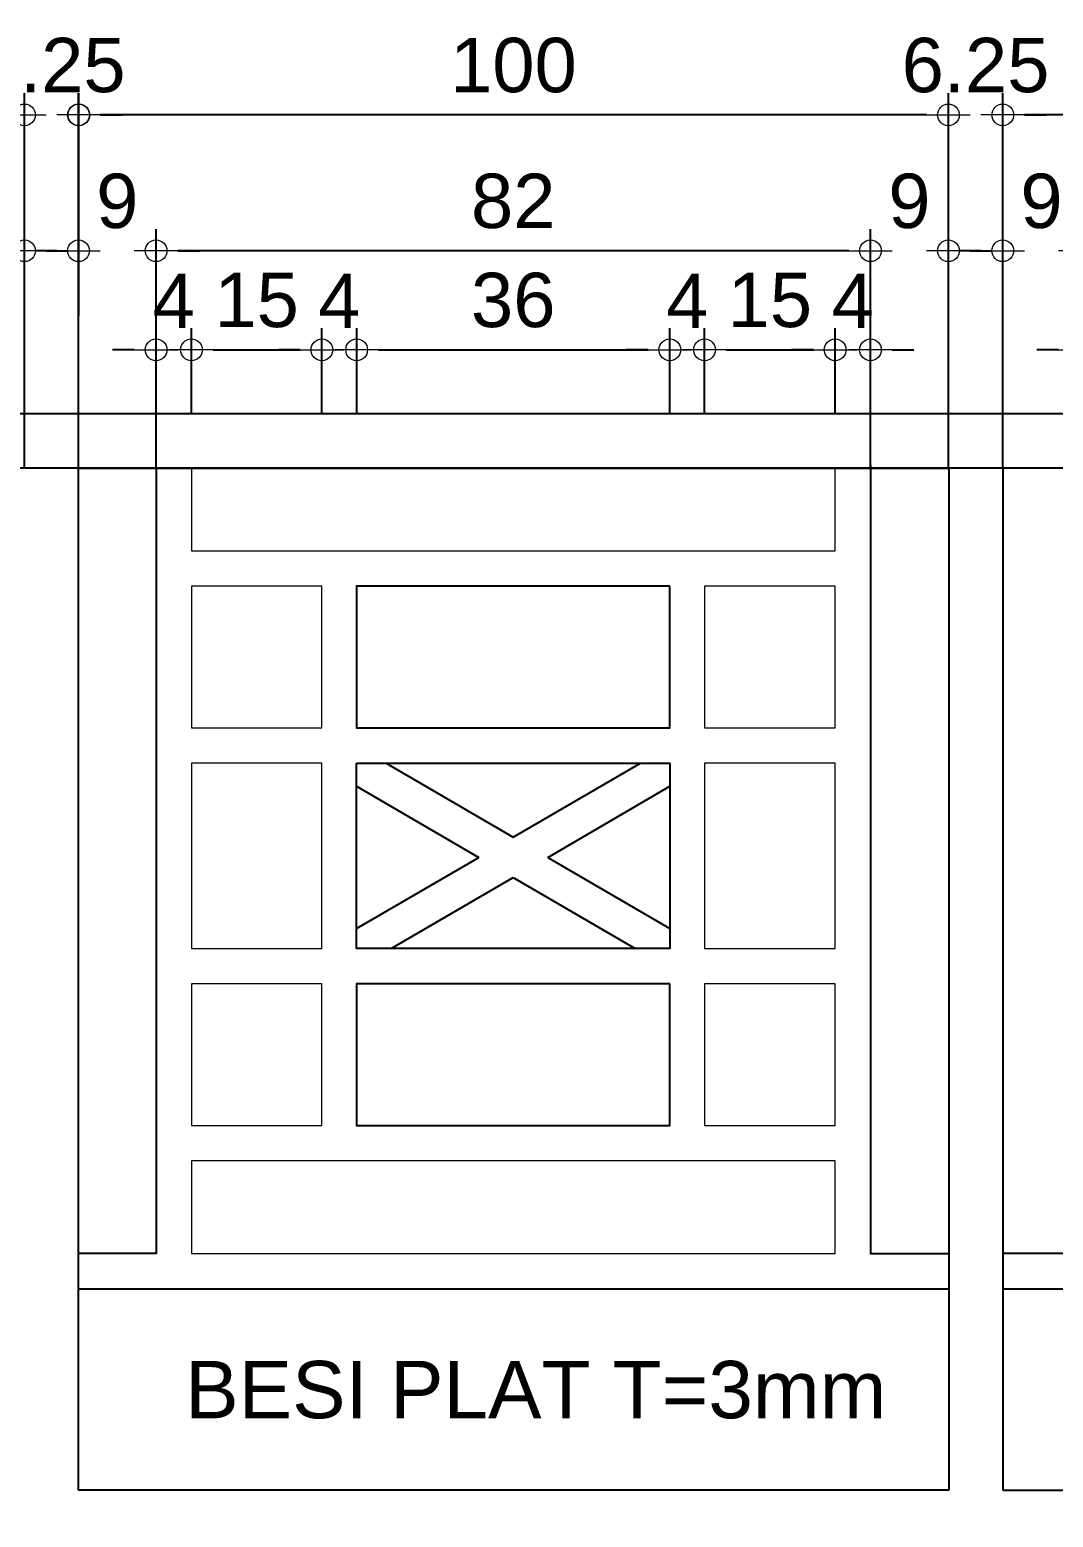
# Model space of a CAD drawing. Header units: millimetres. Extents: x -11 to 1625, y -267 to 180.
# Drawn here: x 876.59 to 881.3, y 28.1 to 34.94 of the extents above; entities that cross this region are included whole.
import ezdxf

# ---------------------------------------------------------------- set-up
doc = ezdxf.new("R2010")
doc.units = ezdxf.units.MM
doc.layers.add('BESI', color=10, linetype='Continuous')
doc.layers.add('not', color=7, linetype='Continuous', lineweight=20)
doc.layers.add('u', color=6, linetype='Continuous', lineweight=20)
doc.styles.add('aku', font='arial.ttf')
doc.styles.get("Standard").update_dxf_attribs({"font": 'ARIALUNI.TTF'})
doc.dimstyles.new('SK-25', dxfattribs={"dimtxt": 0.25, "dimasz": 0.1, "dimexe": 0.1, "dimexo": 0, "dimgap": 0.1, "dimtad": 1, "dimdec": 0, "dimlfac": 25, "dimzin": 12, "dimdsep": 46, "dimtxsty": 'Standard', "dimblk": 'BULAT', "dimcen": 0.1, "dimclrd": 256, "dimadec": 0, "dimazin": 3, "dimtfac": 1, "dimtdec": 0, "dimtofl": 0, "dimtmove": 0, "dimatfit": 3, "dimldrblk": 'BULAT', "dimfxl": 0, "dimtolj": 1, "dimtzin": 0, "dimarcsym": 0})

# ---------------------------------------------------------------- blocks, each defined once
blk = doc.blocks.new('TAMPAK GERBANG GESER')
at = {"lineweight": 18}
for p, q in [((-2.5204, 7.1005), (-3.9604, 7.1005)), ((-2.3604, 7.1005), (-2.3604, 6.4605)), ((-3.9604, 5.4335), (-3.9604, 6.2874)), ((-2.5204, 6.2874), (-2.5204, 5.4335)), ((-2.3604, 6.2735), (-2.3604, 5.4335)), ((-2.5204, 5.4335), (-3.9604, 5.4335)), ((-2.3604, 5.2709), (-2.3604, 4.6309))]:
    blk.add_line(p, q, dxfattribs=at)
for p, q in [((-3.8253, 6.2874), (-3.2404, 5.9461)), ((-3.2404, 5.9461), (-2.6554, 6.2874)), ((-3.9604, 6.1809), (-3.3991, 5.8535)), ((-3.0816, 5.8535), (-2.5204, 6.1809)), ((-3.9604, 5.5261), (-3.3991, 5.8535)), ((-3.0816, 5.8535), (-2.5204, 5.5261)), ((-3.8016, 5.4335), (-3.2404, 5.7609)), ((-3.2404, 5.7609), (-2.6791, 5.4335))]:
    blk.add_line(p, q)
for points in [[(-9.7378, 0), (7.5105, 0), (7.5105, 7.8934), (-9.7378, 7.8934)], [(-9.4878, 0.25), (7.2605, 0.25), (7.2605, 7.6434), (-9.4878, 7.6434)], [(-1.2378, 2.9426), (-5.2395, 2.9426), (-5.2395, 7.6434), (-1.2378, 7.6434)], [(-0.9895, 2.9426), (3.0122, 2.9426), (3.0122, 7.6434), (-0.9895, 7.6434)], [(-2.5204, 7.1005), (-3.9604, 7.1005), (-3.9604, 6.45), (-2.5204, 6.45)], [(-3.9604, 6.2874), (-2.5204, 6.2874), (-2.5204, 5.4335), (-3.9604, 5.4335)], [(-2.5204, 5.2709), (-3.9604, 5.2709), (-3.9604, 4.6203), (-2.5204, 4.6203)]]:
    blk.add_lwpolyline(points, close=True)
for points in [[(-4.883, 7.6434), (-4.883, 4.0308), (-5.2412, 4.0308)], [(-1.5977, 7.656), (-1.5977, 4.0308), (-1.2395, 4.0308)], [(-0.633, 7.6434), (-0.633, 4.0308), (-0.9912, 4.0308)], [(-5.2412, 3.8681), (-1.2395, 3.8681)], [(-0.9912, 3.8681), (3.0105, 3.8681)]]:
    blk.add_lwpolyline(points)
for points in [[(-1.7604, 7.6434), (-4.7204, 7.6434), (-4.7204, 7.2632), (-1.7604, 7.2632)], [(-4.1204, 7.1005), (-4.7204, 7.1005), (-4.7204, 6.45), (-4.1204, 6.45)], [(-1.7604, 7.1005), (-2.3604, 7.1005), (-2.3604, 6.45), (-1.7604, 6.45)], [(-4.1204, 6.2874), (-4.7204, 6.2874), (-4.7204, 5.4335), (-4.1204, 5.4335)], [(-1.7604, 6.2874), (-2.3604, 6.2874), (-2.3604, 5.4335), (-1.7604, 5.4335)], [(-4.1204, 5.2709), (-4.7204, 5.2709), (-4.7204, 4.6203), (-4.1204, 4.6203)], [(-1.7604, 5.2709), (-2.3604, 5.2709), (-2.3604, 4.6203), (-1.7604, 4.6203)], [(-1.7604, 4.4577), (-4.7204, 4.4577), (-4.7204, 4.0308), (-1.7604, 4.0308)]]:
    blk.add_lwpolyline(points, close=True, dxfattribs=at)
blk = doc.blocks.new('BULAT')
for p, q in [((0, -1), (0, 1)), ((-1, 0), (1, 0))]:
    blk.add_line(p, q)
blk.add_circle((0, 0), 0.5)
blk = doc.blocks.new('*D963')
at = {"layer": 'Defpoints', "color": 0}
for p in [(876.5687, 33.9234), (876.2105, 32.9227), (876.5687, 32.9227)]:
    blk.add_point(p, dxfattribs=at)
at = {"layer": 'u', "color": 0, "lineweight": -2}
for p, q in [((876.2105, 32.9227), (876.2105, 34.0234)), ((876.5687, 32.9227), (876.5687, 34.0234))]:
    blk.add_line(p, q, dxfattribs=at)
at = {"layer": 'u', "lineweight": -2}
for p, q in [((876.1105, 33.9234), (876.0105, 33.9234)), ((876.6687, 33.9234), (876.7687, 33.9234))]:
    blk.add_line(p, q, dxfattribs=at)
at = {"layer": 'u', "lineweight": -2, "xscale": 0.1, "yscale": 0.1, "zscale": 0.1}
blk.add_blockref('BULAT', (876.2105, 33.9234), dxfattribs=at)
at = {"layer": 'u', "lineweight": -2, "xscale": 0.1, "yscale": 0.1, "zscale": 0.1, "rotation": 180}
blk.add_blockref('BULAT', (876.5687, 33.9234), dxfattribs=at)
at = {"layer": 'u', "color": 0, "insert": (876.3896, 34.1512), "char_height": 0.25, "attachment_point": 5}
blk.add_mtext('\\A1;9', dxfattribs=at)
blk = doc.blocks.new('*D966')
at = {"layer": 'Defpoints', "color": 0}
for p in [(872.5687, 34.5483), (872.5687, 32.9227), (876.5687, 32.9227)]:
    blk.add_point(p, dxfattribs=at)
at = {"layer": 'u', "color": 0, "lineweight": -2}
for p, q in [((872.5687, 32.9227), (872.5687, 34.6483)), ((876.5687, 32.9227), (876.5687, 34.6483))]:
    blk.add_line(p, q, dxfattribs=at)
at = {"layer": 'u', "lineweight": -2}
blk.add_line((876.4687, 34.5483), (872.6687, 34.5483), dxfattribs=at)
at = {"layer": 'u', "lineweight": -2, "xscale": 0.1, "yscale": 0.1, "zscale": 0.1, "rotation": 180}
blk.add_blockref('BULAT', (872.5687, 34.5483), dxfattribs=at)
at = {"layer": 'u', "lineweight": -2, "xscale": 0.1, "yscale": 0.1, "zscale": 0.1}
blk.add_blockref('BULAT', (876.5687, 34.5483), dxfattribs=at)
at = {"layer": 'u', "color": 0, "insert": (874.5687, 34.7761), "char_height": 0.25, "attachment_point": 5}
blk.add_mtext('\\A1;100', dxfattribs=at)
blk = doc.blocks.new('*D985')
at = {"layer": 'Defpoints', "color": 0}
for p in [(877.3361, 33.4677), (877.1735, 33.1727), (877.3361, 33.1727)]:
    blk.add_point(p, dxfattribs=at)
at = {"layer": 'u', "color": 0, "lineweight": -2}
for p, q in [((877.1735, 33.1727), (877.1735, 33.5677)), ((877.3361, 33.1727), (877.3361, 33.5677))]:
    blk.add_line(p, q, dxfattribs=at)
at = {"layer": 'u', "lineweight": -2}
for p, q in [((877.0735, 33.4677), (876.9735, 33.4677)), ((877.4361, 33.4677), (877.5361, 33.4677))]:
    blk.add_line(p, q, dxfattribs=at)
at = {"layer": 'u', "lineweight": -2, "xscale": 0.1, "yscale": 0.1, "zscale": 0.1}
blk.add_blockref('BULAT', (877.1735, 33.4677), dxfattribs=at)
at = {"layer": 'u', "lineweight": -2, "xscale": 0.1, "yscale": 0.1, "zscale": 0.1, "rotation": 180}
blk.add_blockref('BULAT', (877.3361, 33.4677), dxfattribs=at)
at = {"layer": 'u', "color": 0, "insert": (877.2548, 33.6927), "char_height": 0.25, "attachment_point": 5}
blk.add_mtext('\\A1;4', dxfattribs=at)
blk = doc.blocks.new('*D986')
at = {"layer": 'Defpoints', "color": 0}
for p in [(877.9361, 33.4677), (877.3361, 33.1727), (877.9361, 33.1727)]:
    blk.add_point(p, dxfattribs=at)
at = {"layer": 'u', "color": 0, "lineweight": -2}
for p, q in [((877.3361, 33.1727), (877.3361, 33.5677)), ((877.9361, 33.1727), (877.9361, 33.5677))]:
    blk.add_line(p, q, dxfattribs=at)
at = {"layer": 'u', "lineweight": -2}
blk.add_line((877.4361, 33.4677), (877.8361, 33.4677), dxfattribs=at)
at = {"layer": 'u', "lineweight": -2, "xscale": 0.1, "yscale": 0.1, "zscale": 0.1, "rotation": 180}
blk.add_blockref('BULAT', (877.3361, 33.4677), dxfattribs=at)
at = {"layer": 'u', "lineweight": -2, "xscale": 0.1, "yscale": 0.1, "zscale": 0.1}
blk.add_blockref('BULAT', (877.9361, 33.4677), dxfattribs=at)
at = {"layer": 'u', "color": 0, "insert": (877.6361, 33.6954), "char_height": 0.25, "attachment_point": 5}
blk.add_mtext('\\A1;15', dxfattribs=at)
blk = doc.blocks.new('*D987')
at = {"layer": 'Defpoints', "color": 0}
for p in [(878.0961, 33.4677), (877.9361, 33.1727), (878.0961, 33.1727)]:
    blk.add_point(p, dxfattribs=at)
at = {"layer": 'u', "color": 0, "lineweight": -2}
for p, q in [((877.9361, 33.1727), (877.9361, 33.5677)), ((878.0961, 33.1727), (878.0961, 33.5677))]:
    blk.add_line(p, q, dxfattribs=at)
at = {"layer": 'u', "lineweight": -2}
for p, q in [((877.8361, 33.4677), (877.7361, 33.4677)), ((878.1961, 33.4677), (878.2961, 33.4677))]:
    blk.add_line(p, q, dxfattribs=at)
at = {"layer": 'u', "lineweight": -2, "xscale": 0.1, "yscale": 0.1, "zscale": 0.1}
blk.add_blockref('BULAT', (877.9361, 33.4677), dxfattribs=at)
at = {"layer": 'u', "lineweight": -2, "xscale": 0.1, "yscale": 0.1, "zscale": 0.1, "rotation": 180}
blk.add_blockref('BULAT', (878.0961, 33.4677), dxfattribs=at)
at = {"layer": 'u', "color": 0, "insert": (878.0161, 33.6927), "char_height": 0.25, "attachment_point": 5}
blk.add_mtext('\\A1;4', dxfattribs=at)
blk = doc.blocks.new('*D988')
at = {"layer": 'Defpoints', "color": 0}
for p in [(879.5361, 33.4677), (878.0961, 33.1727), (879.5361, 33.1727)]:
    blk.add_point(p, dxfattribs=at)
at = {"layer": 'u', "color": 0, "lineweight": -2}
for p, q in [((878.0961, 33.1727), (878.0961, 33.5677)), ((879.5361, 33.1727), (879.5361, 33.5677))]:
    blk.add_line(p, q, dxfattribs=at)
at = {"layer": 'u', "lineweight": -2}
blk.add_line((878.1961, 33.4677), (879.4361, 33.4677), dxfattribs=at)
at = {"layer": 'u', "lineweight": -2, "xscale": 0.1, "yscale": 0.1, "zscale": 0.1, "rotation": 180}
blk.add_blockref('BULAT', (878.0961, 33.4677), dxfattribs=at)
at = {"layer": 'u', "lineweight": -2, "xscale": 0.1, "yscale": 0.1, "zscale": 0.1}
blk.add_blockref('BULAT', (879.5361, 33.4677), dxfattribs=at)
at = {"layer": 'u', "color": 0, "insert": (878.8161, 33.6954), "char_height": 0.25, "attachment_point": 5}
blk.add_mtext('\\A1;36', dxfattribs=at)
blk = doc.blocks.new('*D989')
at = {"layer": 'Defpoints', "color": 0}
for p in [(879.6961, 33.4677), (879.5361, 33.1727), (879.6961, 33.1727)]:
    blk.add_point(p, dxfattribs=at)
at = {"layer": 'u', "color": 0, "lineweight": -2}
for p, q in [((879.5361, 33.1727), (879.5361, 33.5677)), ((879.6961, 33.1727), (879.6961, 33.5677))]:
    blk.add_line(p, q, dxfattribs=at)
at = {"layer": 'u', "lineweight": -2}
for p, q in [((879.4361, 33.4677), (879.3361, 33.4677)), ((879.7961, 33.4677), (879.8961, 33.4677))]:
    blk.add_line(p, q, dxfattribs=at)
at = {"layer": 'u', "lineweight": -2, "xscale": 0.1, "yscale": 0.1, "zscale": 0.1}
blk.add_blockref('BULAT', (879.5361, 33.4677), dxfattribs=at)
at = {"layer": 'u', "lineweight": -2, "xscale": 0.1, "yscale": 0.1, "zscale": 0.1, "rotation": 180}
blk.add_blockref('BULAT', (879.6961, 33.4677), dxfattribs=at)
at = {"layer": 'u', "color": 0, "insert": (879.6161, 33.6927), "char_height": 0.25, "attachment_point": 5}
blk.add_mtext('\\A1;4', dxfattribs=at)
blk = doc.blocks.new('*D990')
at = {"layer": 'Defpoints', "color": 0}
for p in [(880.2961, 33.4677), (879.6961, 33.1727), (880.2961, 33.1727)]:
    blk.add_point(p, dxfattribs=at)
at = {"layer": 'u', "color": 0, "lineweight": -2}
for p, q in [((879.6961, 33.1727), (879.6961, 33.5677)), ((880.2961, 33.1727), (880.2961, 33.5677))]:
    blk.add_line(p, q, dxfattribs=at)
at = {"layer": 'u', "lineweight": -2}
blk.add_line((879.7961, 33.4677), (880.1961, 33.4677), dxfattribs=at)
at = {"layer": 'u', "lineweight": -2, "xscale": 0.1, "yscale": 0.1, "zscale": 0.1, "rotation": 180}
blk.add_blockref('BULAT', (879.6961, 33.4677), dxfattribs=at)
at = {"layer": 'u', "lineweight": -2, "xscale": 0.1, "yscale": 0.1, "zscale": 0.1}
blk.add_blockref('BULAT', (880.2961, 33.4677), dxfattribs=at)
at = {"layer": 'u', "color": 0, "insert": (879.9961, 33.6954), "char_height": 0.25, "attachment_point": 5}
blk.add_mtext('\\A1;15', dxfattribs=at)
blk = doc.blocks.new('*D991')
at = {"layer": 'Defpoints', "color": 0}
for p in [(880.4587, 33.4677), (880.2961, 33.1727), (880.4587, 33.1727)]:
    blk.add_point(p, dxfattribs=at)
at = {"layer": 'u', "color": 0, "lineweight": -2}
for p, q in [((880.2961, 33.1727), (880.2961, 33.5677)), ((880.4587, 33.1727), (880.4587, 33.5677))]:
    blk.add_line(p, q, dxfattribs=at)
at = {"layer": 'u', "lineweight": -2}
for p, q in [((880.1961, 33.4677), (880.0961, 33.4677)), ((880.5587, 33.4677), (880.6587, 33.4677))]:
    blk.add_line(p, q, dxfattribs=at)
at = {"layer": 'u', "lineweight": -2, "xscale": 0.1, "yscale": 0.1, "zscale": 0.1}
blk.add_blockref('BULAT', (880.2961, 33.4677), dxfattribs=at)
at = {"layer": 'u', "lineweight": -2, "xscale": 0.1, "yscale": 0.1, "zscale": 0.1, "rotation": 180}
blk.add_blockref('BULAT', (880.4587, 33.4677), dxfattribs=at)
at = {"layer": 'u', "color": 0, "insert": (880.3774, 33.6927), "char_height": 0.25, "attachment_point": 5}
blk.add_mtext('\\A1;4', dxfattribs=at)
blk = doc.blocks.new('*D992')
at = {"layer": 'Defpoints', "color": 0}
for p in [(880.817, 33.9234), (880.4587, 32.9227), (880.817, 32.9227)]:
    blk.add_point(p, dxfattribs=at)
at = {"layer": 'u', "color": 0, "lineweight": -2}
for p, q in [((880.4587, 32.9227), (880.4587, 34.0234)), ((880.817, 32.9227), (880.817, 34.0234))]:
    blk.add_line(p, q, dxfattribs=at)
at = {"layer": 'u', "lineweight": -2}
for p, q in [((880.3587, 33.9234), (880.2587, 33.9234)), ((880.917, 33.9234), (881.017, 33.9234))]:
    blk.add_line(p, q, dxfattribs=at)
at = {"layer": 'u', "lineweight": -2, "xscale": 0.1, "yscale": 0.1, "zscale": 0.1}
blk.add_blockref('BULAT', (880.4587, 33.9234), dxfattribs=at)
at = {"layer": 'u', "lineweight": -2, "xscale": 0.1, "yscale": 0.1, "zscale": 0.1, "rotation": 180}
blk.add_blockref('BULAT', (880.817, 33.9234), dxfattribs=at)
at = {"layer": 'u', "color": 0, "insert": (880.6378, 34.1512), "char_height": 0.25, "attachment_point": 5}
blk.add_mtext('\\A1;9', dxfattribs=at)
blk = doc.blocks.new('*D993')
at = {"layer": 'Defpoints', "color": 0}
for p in [(877.1735, 33.9234), (877.1735, 32.9227), (880.4587, 32.9227)]:
    blk.add_point(p, dxfattribs=at)
at = {"layer": 'u', "color": 0, "lineweight": -2}
for p, q in [((877.1735, 32.9227), (877.1735, 34.0234)), ((880.4587, 32.9227), (880.4587, 34.0234))]:
    blk.add_line(p, q, dxfattribs=at)
at = {"layer": 'u', "lineweight": -2}
blk.add_line((880.3587, 33.9234), (877.2735, 33.9234), dxfattribs=at)
at = {"layer": 'u', "lineweight": -2, "xscale": 0.1, "yscale": 0.1, "zscale": 0.1, "rotation": 180}
blk.add_blockref('BULAT', (877.1735, 33.9234), dxfattribs=at)
at = {"layer": 'u', "lineweight": -2, "xscale": 0.1, "yscale": 0.1, "zscale": 0.1}
blk.add_blockref('BULAT', (880.4587, 33.9234), dxfattribs=at)
at = {"layer": 'u', "color": 0, "insert": (878.8161, 34.1512), "char_height": 0.25, "attachment_point": 5}
blk.add_mtext('\\A1;82', dxfattribs=at)
blk = doc.blocks.new('*D994')
at = {"layer": 'Defpoints', "color": 0}
for p in [(876.817, 33.9234), (876.817, 32.9227), (877.1735, 32.9227)]:
    blk.add_point(p, dxfattribs=at)
at = {"layer": 'u', "color": 0, "lineweight": -2}
for p, q in [((876.817, 32.9227), (876.817, 34.0234)), ((877.1735, 32.9227), (877.1735, 34.0234))]:
    blk.add_line(p, q, dxfattribs=at)
at = {"layer": 'u', "lineweight": -2}
for p, q in [((876.717, 33.9234), (876.617, 33.9234)), ((877.2735, 33.9234), (877.3735, 33.9234))]:
    blk.add_line(p, q, dxfattribs=at)
at = {"layer": 'u', "lineweight": -2, "xscale": 0.1, "yscale": 0.1, "zscale": 0.1}
blk.add_blockref('BULAT', (876.817, 33.9234), dxfattribs=at)
at = {"layer": 'u', "lineweight": -2, "xscale": 0.1, "yscale": 0.1, "zscale": 0.1, "rotation": 180}
blk.add_blockref('BULAT', (877.1735, 33.9234), dxfattribs=at)
at = {"layer": 'u', "color": 0, "insert": (876.9952, 34.1512), "char_height": 0.25, "attachment_point": 5}
blk.add_mtext('\\A1;9', dxfattribs=at)
blk = doc.blocks.new('*D984')
at = {"layer": 'Defpoints', "color": 0}
for p in [(876.817, 34.5483), (876.817, 32.9227), (880.817, 32.9227)]:
    blk.add_point(p, dxfattribs=at)
at = {"layer": 'u', "color": 0, "lineweight": -2}
for p, q in [((876.817, 32.9227), (876.817, 34.6483)), ((880.817, 32.9227), (880.817, 34.6483))]:
    blk.add_line(p, q, dxfattribs=at)
at = {"layer": 'u', "lineweight": -2}
blk.add_line((880.717, 34.5483), (876.917, 34.5483), dxfattribs=at)
at = {"layer": 'u', "lineweight": -2, "xscale": 0.1, "yscale": 0.1, "zscale": 0.1, "rotation": 180}
blk.add_blockref('BULAT', (876.817, 34.5483), dxfattribs=at)
at = {"layer": 'u', "lineweight": -2, "xscale": 0.1, "yscale": 0.1, "zscale": 0.1}
blk.add_blockref('BULAT', (880.817, 34.5483), dxfattribs=at)
at = {"layer": 'u', "color": 0, "insert": (878.817, 34.7761), "char_height": 0.25, "attachment_point": 5}
blk.add_mtext('\\A1;100', dxfattribs=at)
blk = doc.blocks.new('*D996')
at = {"layer": 'Defpoints', "color": 0}
for p in [(881.5861, 33.4677), (881.4235, 33.1727), (881.5861, 33.1727)]:
    blk.add_point(p, dxfattribs=at)
at = {"layer": 'u', "color": 0, "lineweight": -2}
for p, q in [((881.4235, 33.1727), (881.4235, 33.5677)), ((881.5861, 33.1727), (881.5861, 33.5677))]:
    blk.add_line(p, q, dxfattribs=at)
at = {"layer": 'u', "lineweight": -2}
for p, q in [((881.3235, 33.4677), (881.2235, 33.4677)), ((881.6861, 33.4677), (881.7861, 33.4677))]:
    blk.add_line(p, q, dxfattribs=at)
at = {"layer": 'u', "lineweight": -2, "xscale": 0.1, "yscale": 0.1, "zscale": 0.1}
blk.add_blockref('BULAT', (881.4235, 33.4677), dxfattribs=at)
at = {"layer": 'u', "lineweight": -2, "xscale": 0.1, "yscale": 0.1, "zscale": 0.1, "rotation": 180}
blk.add_blockref('BULAT', (881.5861, 33.4677), dxfattribs=at)
at = {"layer": 'u', "color": 0, "insert": (881.5048, 33.6927), "char_height": 0.25, "attachment_point": 5}
blk.add_mtext('\\A1;4', dxfattribs=at)
blk = doc.blocks.new('*D1005')
at = {"layer": 'Defpoints', "color": 0}
for p in [(881.067, 33.9234), (881.067, 32.9227), (881.4235, 32.9227)]:
    blk.add_point(p, dxfattribs=at)
at = {"layer": 'u', "color": 0, "lineweight": -2}
for p, q in [((881.067, 32.9227), (881.067, 34.0234)), ((881.4235, 32.9227), (881.4235, 34.0234))]:
    blk.add_line(p, q, dxfattribs=at)
at = {"layer": 'u', "lineweight": -2}
for p, q in [((880.967, 33.9234), (880.867, 33.9234)), ((881.5235, 33.9234), (881.6235, 33.9234))]:
    blk.add_line(p, q, dxfattribs=at)
at = {"layer": 'u', "lineweight": -2, "xscale": 0.1, "yscale": 0.1, "zscale": 0.1}
blk.add_blockref('BULAT', (881.067, 33.9234), dxfattribs=at)
at = {"layer": 'u', "lineweight": -2, "xscale": 0.1, "yscale": 0.1, "zscale": 0.1, "rotation": 180}
blk.add_blockref('BULAT', (881.4235, 33.9234), dxfattribs=at)
at = {"layer": 'u', "color": 0, "insert": (881.2452, 34.1512), "char_height": 0.25, "attachment_point": 5}
blk.add_mtext('\\A1;9', dxfattribs=at)
blk = doc.blocks.new('*D995')
at = {"layer": 'Defpoints', "color": 0}
for p in [(881.067, 34.5483), (881.067, 32.9227), (885.067, 32.9227)]:
    blk.add_point(p, dxfattribs=at)
at = {"layer": 'u', "color": 0, "lineweight": -2}
for p, q in [((881.067, 32.9227), (881.067, 34.6483)), ((885.067, 32.9227), (885.067, 34.6483))]:
    blk.add_line(p, q, dxfattribs=at)
at = {"layer": 'u', "lineweight": -2}
blk.add_line((884.967, 34.5483), (881.167, 34.5483), dxfattribs=at)
at = {"layer": 'u', "lineweight": -2, "xscale": 0.1, "yscale": 0.1, "zscale": 0.1, "rotation": 180}
blk.add_blockref('BULAT', (881.067, 34.5483), dxfattribs=at)
at = {"layer": 'u', "lineweight": -2, "xscale": 0.1, "yscale": 0.1, "zscale": 0.1}
blk.add_blockref('BULAT', (885.067, 34.5483), dxfattribs=at)
at = {"layer": 'u', "color": 0, "insert": (883.067, 34.7761), "char_height": 0.25, "attachment_point": 5}
blk.add_mtext('\\A1;100', dxfattribs=at)
blk = doc.blocks.new('*D1017')
at = {"layer": 'Defpoints', "color": 0}
for p in [(876.5687, 34.5483), (876.5687, 33.6256), (876.8187, 33.6256)]:
    blk.add_point(p, dxfattribs=at)
at = {"layer": 'u', "color": 0, "lineweight": -2}
for p, q in [((876.5687, 33.6256), (876.5687, 34.6483)), ((876.8187, 33.6256), (876.8187, 34.6483))]:
    blk.add_line(p, q, dxfattribs=at)
at = {"layer": 'u', "lineweight": -2}
for p, q in [((876.4687, 34.5483), (876.3687, 34.5483)), ((876.9187, 34.5483), (877.0187, 34.5483))]:
    blk.add_line(p, q, dxfattribs=at)
at = {"layer": 'u', "lineweight": -2, "xscale": 0.1, "yscale": 0.1, "zscale": 0.1}
blk.add_blockref('BULAT', (876.5687, 34.5483), dxfattribs=at)
at = {"layer": 'u', "lineweight": -2, "xscale": 0.1, "yscale": 0.1, "zscale": 0.1, "rotation": 180}
blk.add_blockref('BULAT', (876.8187, 34.5483), dxfattribs=at)
at = {"layer": 'u', "color": 0, "insert": (876.6937, 34.7761), "char_height": 0.25, "attachment_point": 5}
blk.add_mtext('\\A1;6.25', dxfattribs=at)
blk = doc.blocks.new('*D1018')
at = {"layer": 'Defpoints', "color": 0}
for p in [(880.817, 34.5483), (880.817, 33.6256), (881.067, 33.6256)]:
    blk.add_point(p, dxfattribs=at)
at = {"layer": 'u', "color": 0, "lineweight": -2}
for p, q in [((880.817, 33.6256), (880.817, 34.6483)), ((881.067, 33.6256), (881.067, 34.6483))]:
    blk.add_line(p, q, dxfattribs=at)
at = {"layer": 'u', "lineweight": -2}
for p, q in [((880.717, 34.5483), (880.617, 34.5483)), ((881.167, 34.5483), (881.267, 34.5483))]:
    blk.add_line(p, q, dxfattribs=at)
at = {"layer": 'u', "lineweight": -2, "xscale": 0.1, "yscale": 0.1, "zscale": 0.1}
blk.add_blockref('BULAT', (880.817, 34.5483), dxfattribs=at)
at = {"layer": 'u', "lineweight": -2, "xscale": 0.1, "yscale": 0.1, "zscale": 0.1, "rotation": 180}
blk.add_blockref('BULAT', (881.067, 34.5483), dxfattribs=at)
at = {"layer": 'u', "color": 0, "insert": (880.942, 34.7761), "char_height": 0.25, "attachment_point": 5}
blk.add_mtext('\\A1;6.25', dxfattribs=at)

msp = doc.modelspace()

# ---------------------------------------------------------------- block references
at = {"layer": 'BESI'}
msp.add_blockref('TAMPAK GERBANG GESER', (882.0564459, 25.2792904), dxfattribs=at)

# ---------------------------------------------------------------- texts
at = {"layer": 'not', "insert": (877.3077971, 28.5486854), "char_height": 0.263729155, "attachment_point": 7, "style": 'aku'}
msp.add_mtext('BESI PLAT T=3mm', dxfattribs=at)

# ---------------------------------------------------------------- dimensions: what is measured, and where the dimension line sits
at = {"layer": 'u'}
for base, p1, p2, picture, middle in [((872.5686866, 34.5483243), (876.5686866, 32.9226835), (872.5686866, 32.9226835), '*D966', (874.5686866, 34.7760528)), ((876.8169548, 34.5483243), (880.8169548, 32.9226835), (876.8169548, 32.9226835), '*D984', (878.8169548, 34.7760528)), ((881.0669552, 34.5483243), (885.0669552, 32.9226835), (881.0669552, 32.9226835), '*D995', (883.0669552, 34.7760528)), ((877.1734521, 33.9234456), (880.4587246, 32.9226835), (877.1734521, 32.9226835), '*D993', (878.8160883, 34.1511741)), ((877.9360883, 33.4677144), (877.3360883, 33.1726835), (877.9360883, 33.1726835), '*D986', (877.6360883, 33.6954429)), ((879.5360883, 33.4677144), (878.0960883, 33.1726835), (879.5360883, 33.1726835), '*D988', (878.8160883, 33.6954429)), ((880.2960883, 33.4677144), (879.6960883, 33.1726835), (880.2960883, 33.1726835), '*D990', (879.9960883, 33.6954429))]:
    dim = msp.add_linear_dim(base=base, p1=p1, p2=p2, dimstyle='SK-25', dxfattribs=at)
    dim.commit()
    dim.dimension.update_dxf_attribs({"geometry": picture, "text_midpoint": middle})
for base, p1, p2, picture, middle in [((876.5686866, 34.5483243), (876.8186866, 33.6256087), (876.5686866, 33.6256087), '*D1017', (876.6936866, 34.5483243)), ((880.8169548, 34.5483243), (881.0669548, 33.6256087), (880.8169548, 33.6256087), '*D1018', (880.9419548, 34.5483243))]:
    dim = msp.add_linear_dim(base=base, p1=p1, p2=p2, dimstyle='SK-25', override={"dimdec": 2}, dxfattribs=at)
    dim.commit()
    dim.dimension.update_dxf_attribs({"geometry": picture, "text_midpoint": middle, "dimtype": 160})
for base, p1, p2, picture, middle in [((876.5686866, 33.9234456), (876.2104564, 32.9226835), (876.5686866, 32.9226835), '*D963', (876.3895715, 33.9234456)), ((876.8169548, 33.9234456), (877.1734521, 32.9226835), (876.8169548, 32.9226835), '*D994', (876.9952035, 33.9234456)), ((880.8169548, 33.9234456), (880.4587246, 32.9226835), (880.8169548, 32.9226835), '*D992', (880.6378397, 33.9234456)), ((881.0669552, 33.9234456), (881.4234525, 32.9226835), (881.0669552, 32.9226835), '*D1005', (881.2452038, 33.9234456)), ((877.3360883, 33.4677144), (877.1734521, 33.1726835), (877.3360883, 33.1726835), '*D985', (877.2547702, 33.4677144)), ((878.0960883, 33.4677144), (877.9360883, 33.1726835), (878.0960883, 33.1726835), '*D987', (878.0160883, 33.4677144)), ((879.6960883, 33.4677144), (879.5360883, 33.1726835), (879.6960883, 33.1726835), '*D989', (879.6160883, 33.4677144)), ((880.4587246, 33.4677144), (880.2960883, 33.1726835), (880.4587246, 33.1726835), '*D991', (880.3774065, 33.4677144)), ((881.5860887, 33.4677144), (881.4234525, 33.1726835), (881.5860887, 33.1726835), '*D996', (881.5047706, 33.4677144))]:
    dim = msp.add_linear_dim(base=base, p1=p1, p2=p2, dimstyle='SK-25', dxfattribs=at)
    dim.commit()
    dim.dimension.update_dxf_attribs({"geometry": picture, "text_midpoint": middle, "dimtype": 160})

doc.saveas('drawing.dxf')
